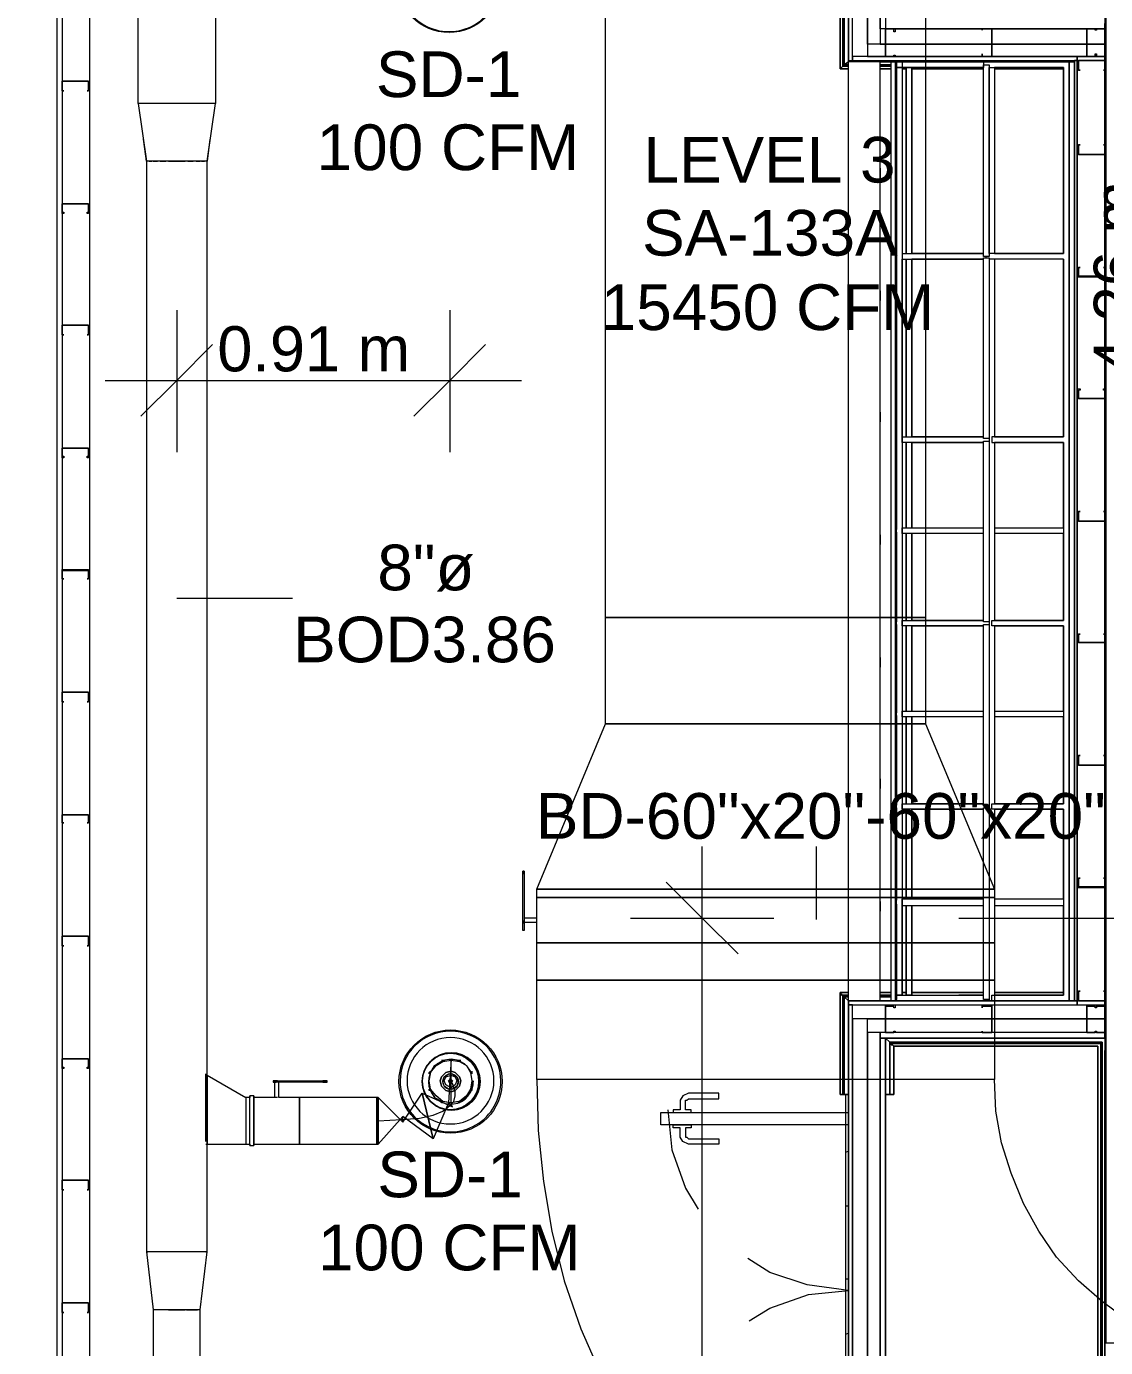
# Model space of a CAD drawing. Header units: metres. Extents: x -2 to 237, y -8 to 52.
# Drawn here: x 54.443 to 58.028, y 26.505 to 30.895 of the extents above; entities that cross this region are included whole.
import ezdxf

# ---------------------------------------------------------------- set-up
doc = ezdxf.new("R2010")
doc.units = ezdxf.units.M
doc.layers.add('HVAC - Ductos', color=5, linetype='Continuous', lineweight=0)
doc.layers.add('PDF_Text', color=7, linetype='Continuous', lineweight=0)
doc.layers.add('PDF_Geometry', color=7, linetype='Continuous', lineweight=0, true_color=0xaaaaaa)
doc.styles.add('PDF Helvetica', font='')
doc.styles.get('PDF Helvetica').set_extended_font_data('Helvetica')

msp = doc.modelspace()

# ---------------------------------------------------------------- linework, layer by layer
at = {"layer": 'HVAC - Ductos', "lineweight": 0}
for points in [[(54.8139, 30.6396), (54.8139, 33.0724), (55.0706, 33.0724), (55.0706, 30.6396)], [(57.4301, 28.9307), (56.3671, 28.9307), (56.3671, 31.3681), (57.4301, 31.3681)], [(56.3671, 28.5779), (56.3671, 28.9307), (57.4301, 28.9307), (57.4301, 28.5779)], [(57.4301, 28.5779), (57.6592, 28.0281), (56.138, 28.0281), (56.3671, 28.5779)], [(56.138, 28.0005), (56.138, 28.0281), (57.6592, 28.0281), (57.6592, 28.0005)], [(57.6592, 27.8494), (57.6592, 27.7257), (56.138, 27.7257), (56.138, 27.8494)], [(56.138, 27.3958), (56.138, 27.7257), (57.6592, 27.7257), (57.6592, 27.3958)], [(55.7807, 27.3913), (55.7853, 27.4187), (55.8036, 27.4416), (55.8265, 27.4553), (55.854, 27.4599), (55.8815, 27.4553), (55.9044, 27.4416), (55.9181, 27.4187), (55.9227, 27.3913), (55.9181, 27.3637), (55.9044, 27.3408), (55.8815, 27.3225), (55.854, 27.3179), (55.8265, 27.3225), (55.8036, 27.3408), (55.7853, 27.3637)], [(55.8861, 27.3913), (55.8815, 27.4049), (55.8677, 27.4187), (55.854, 27.4233), (55.8357, 27.4187), (55.8219, 27.4049), (55.8173, 27.3913), (55.8219, 27.4049), (55.8357, 27.4187), (55.854, 27.4233), (55.8677, 27.4187), (55.8815, 27.4049)], [(55.8265, 27.3913), (55.8311, 27.4049), (55.8448, 27.4141), (55.8586, 27.4141), (55.8723, 27.4049), (55.8769, 27.3913), (55.8723, 27.3729), (55.8586, 27.3637), (55.8448, 27.3637), (55.8311, 27.3729)], [(55.8311, 27.3913), (55.8357, 27.4049), (55.854, 27.4095), (55.8677, 27.4049), (55.8723, 27.3913), (55.8677, 27.3775), (55.854, 27.3683), (55.8357, 27.3775)], [(55.4279, 27.3913), (55.4325, 27.3913), (55.4371, 27.3913), (55.4417, 27.3913), (55.4371, 27.3913), (55.4325, 27.3913)], [(55.4279, 27.3867), (55.4325, 27.3867), (55.4371, 27.3867), (55.4417, 27.3867), (55.4371, 27.3867), (55.4325, 27.3867)], [(55.8173, 27.3913), (55.8219, 27.3729), (55.8357, 27.3591), (55.854, 27.3546), (55.8677, 27.3591), (55.8815, 27.3729), (55.8861, 27.3913), (55.8815, 27.3729), (55.8677, 27.3591), (55.854, 27.3546), (55.8357, 27.3591), (55.8219, 27.3729)], [(55.8586, 27.3913), (55.854, 27.3958), (55.8494, 27.3958), (55.8448, 27.3913), (55.8494, 27.3958), (55.854, 27.3958)], [(55.8448, 27.3913), (55.8494, 27.3867), (55.854, 27.3867), (55.8586, 27.3913), (55.854, 27.3821), (55.8494, 27.3821)], [(55.1988, 27.3408), (55.1988, 27.3362), (55.1988, 27.3317), (55.1988, 27.3179), (55.1988, 27.2996), (55.1988, 27.2813), (55.1988, 27.2584), (55.1988, 27.2354), (55.1988, 27.2171), (55.1988, 27.1988), (55.1988, 27.185), (55.1988, 27.1804), (55.1988, 27.1759), (55.1988, 27.1804), (55.1988, 27.185), (55.1988, 27.1988), (55.1988, 27.2171), (55.1988, 27.2354), (55.1988, 27.2584), (55.1988, 27.2813), (55.1988, 27.2996), (55.1988, 27.3179), (55.1988, 27.3317), (55.1988, 27.3362)], [(55.1988, 27.3362), (55.1988, 27.3317), (55.1988, 27.3225), (55.1988, 27.3133), (55.1988, 27.295), (55.1988, 27.2767), (55.1988, 27.2584), (55.1988, 27.24), (55.1988, 27.2217), (55.1988, 27.2034), (55.1988, 27.1942), (55.1988, 27.185), (55.1988, 27.1804), (55.1988, 27.185), (55.1988, 27.1942), (55.1988, 27.2034), (55.1988, 27.2217), (55.1988, 27.24), (55.1988, 27.2584), (55.1988, 27.2767), (55.1988, 27.295), (55.1988, 27.3133), (55.1988, 27.3225), (55.1988, 27.3317), (55.1988, 27.3362), (55.1988, 27.3317), (55.1988, 27.3225), (55.1988, 27.3133), (55.1988, 27.295), (55.1988, 27.2767), (55.1988, 27.2584), (55.1988, 27.24), (55.1988, 27.2217), (55.1988, 27.2034), (55.1988, 27.1942), (55.1988, 27.185), (55.1988, 27.1804), (55.1988, 27.185), (55.1988, 27.1942), (55.1988, 27.2034), (55.1988, 27.2217), (55.1988, 27.24), (55.1988, 27.2584), (55.1988, 27.2767), (55.1988, 27.295), (55.1988, 27.3133), (55.1988, 27.3225), (55.1988, 27.3317)], [(55.1988, 27.1804), (55.1988, 27.185), (55.1988, 27.1942), (55.1988, 27.2034), (55.1988, 27.2217), (55.1988, 27.24), (55.1988, 27.2584), (55.1988, 27.2767), (55.1988, 27.295), (55.1988, 27.3133), (55.1988, 27.3225), (55.1988, 27.3317), (55.1988, 27.3362), (55.1988, 27.3317), (55.1988, 27.3225), (55.1988, 27.3133), (55.1988, 27.295), (55.1988, 27.2767), (55.1988, 27.2584), (55.1988, 27.24), (55.1988, 27.2217), (55.1988, 27.2034), (55.1988, 27.1942), (55.1988, 27.185)], [(55.6066, 27.3362), (55.6066, 27.3317), (55.6066, 27.3225), (55.6066, 27.3133), (55.6066, 27.295), (55.6066, 27.2767), (55.6066, 27.2584), (55.6066, 27.24), (55.6066, 27.2217), (55.6066, 27.2034), (55.6066, 27.1942), (55.6066, 27.185), (55.6066, 27.1804), (55.6066, 27.185), (55.6066, 27.1942), (55.6066, 27.2034), (55.6066, 27.2217), (55.6066, 27.24), (55.6066, 27.2584), (55.6066, 27.2767), (55.6066, 27.295), (55.6066, 27.3133), (55.6066, 27.3225), (55.6066, 27.3317)], [(55.6112, 27.1804), (55.6112, 27.1896), (55.6112, 27.2034), (55.6112, 27.2309), (55.6112, 27.2584), (55.6112, 27.2858), (55.6112, 27.3133), (55.6112, 27.3271), (55.6112, 27.3362), (55.6112, 27.3271), (55.6112, 27.3133), (55.6112, 27.2858), (55.6112, 27.2584), (55.6112, 27.2309), (55.6112, 27.2034), (55.6112, 27.1896)]]:
    msp.add_lwpolyline(points, close=True, dxfattribs=at)
for points in [[(56.0143, 31.0474, 0.986557), (55.6799, 31.0474, 1.01402)], [(56.0189, 27.3913, 0.986385), (55.6844, 27.3913, 1.013803)], [(55.996, 27.3913, 0.994113), (55.7074, 27.3913, 0.994592)], [(55.9502, 27.3913, 0.970251), (55.7578, 27.3913, 1.010566)]]:
    msp.add_lwpolyline(points, format="xyb", close=True, dxfattribs=at)
for points in [[(55.8494, 30.8733), (55.8494, 30.8733)], [(55.0522, 30.5205), (55.043, 30.4472), (55.0706, 30.6396), (54.8139, 30.6396), (54.8415, 30.4472), (54.8323, 30.5205)], [(54.8461, 30.4472), (54.8415, 30.4472), (54.8415, 26.8231), (54.8461, 26.8231)], [(55.043, 27.3913), (55.043, 30.4472), (55.0385, 30.4472), (55.0247, 30.4472), (55.0018, 30.4472), (54.9744, 30.4472), (54.9423, 30.4472), (54.9102, 30.4472), (54.8827, 30.4472), (54.8597, 30.4472), (54.8461, 30.4472), (54.8415, 30.4472)], [(54.8506, 30.4472), (54.8552, 30.4472), (54.8597, 30.4472)], [(54.8643, 30.4472), (54.8689, 30.4472), (54.8781, 30.4472)], [(54.8873, 30.4472), (54.8919, 30.4472), (54.9056, 30.4472)], [(54.9147, 30.4472), (54.9423, 30.4472), (54.9698, 30.4472)], [(54.9789, 30.4472), (54.9926, 30.4472), (54.9972, 30.4472)], [(55.0064, 30.4472), (55.0155, 30.4472), (55.0201, 30.4472)], [(55.0247, 30.4472), (55.0293, 30.4472), (55.0339, 30.4472)], [(55.043, 30.4472), (55.043, 30.4472)], [(54.9423, 29.9524), (54.9423, 29.7187), (54.9423, 29.4805)], [(55.8494, 29.9524), (55.8494, 29.7187), (55.8494, 29.4805)], [(55.0614, 29.8378), (54.9423, 29.7187), (54.8231, 29.5996)], [(55.9685, 29.8378), (55.8494, 29.7187), (55.7303, 29.5996)], [(54.704, 29.7187), (56.0877, 29.7187)], [(54.9423, 28.9948), (55.3271, 28.9948)], [(56.6878, 22.7592), (56.6878, 28.1701)], [(57.0681, 27.9273), (57.0681, 28.1701)], [(56.5687, 28.051), (56.6878, 27.9319), (56.807, 27.8127)], [(56.4496, 27.9319), (56.6878, 27.9319), (56.9261, 27.9319)], [(57.5401, 27.9319), (58.154, 27.9319), (58.3922, 27.9319)], [(55.8586, 27.3042), (55.854, 27.3133), (55.854, 27.4645), (55.8448, 27.3179), (55.7945, 27.1988), (55.7578, 27.35), (55.8586, 27.3042), (55.8448, 27.3179)], [(55.7853, 27.4187), (55.7991, 27.4416), (55.8219, 27.4553)], [(55.8219, 27.4599), (55.8265, 27.4599), (55.854, 27.4645), (55.8769, 27.4599), (55.8815, 27.4599), (55.8861, 27.4599)], [(55.8815, 27.4553), (55.9044, 27.4416), (55.9181, 27.4187)], [(55.0385, 27.1896), (55.0385, 27.2034), (55.0385, 27.2309), (55.0385, 27.2584), (55.0385, 27.3821), (55.0385, 27.4004), (55.0385, 27.4095), (55.0385, 27.4141), (55.043, 27.3362), (55.043, 27.3637), (55.043, 27.3867), (55.043, 27.4049), (55.043, 27.4095), (55.1713, 27.3362)], [(55.043, 27.4095), (55.043, 27.4049), (55.043, 27.3867), (55.043, 27.3637), (55.043, 27.3362), (55.043, 27.2584), (55.043, 27.2309), (55.043, 27.2034), (55.043, 27.1896), (55.043, 27.1804), (55.1713, 27.1804)], [(55.7807, 27.4141), (55.7807, 27.4187), (55.7853, 27.4233)], [(55.7853, 27.3637), (55.7807, 27.3913), (55.7853, 27.4141)], [(55.1988, 27.1804), (55.35, 27.1804), (55.35, 27.185), (55.35, 27.1942), (55.35, 27.2034), (55.35, 27.2217), (55.35, 27.24), (55.35, 27.2584), (55.35, 27.2767), (55.35, 27.295), (55.35, 27.3133), (55.35, 27.3225), (55.35, 27.3317), (55.35, 27.3362), (55.2813, 27.3362), (55.2813, 27.3867)], [(55.2767, 27.3867), (55.2721, 27.3867), (55.2675, 27.3867), (55.2675, 27.3362), (55.1988, 27.3362)], [(55.263, 27.3913), (55.263, 27.3913)], [(55.263, 27.3913), (55.263, 27.3867)], [(55.2767, 27.3913), (55.2721, 27.3913), (55.2675, 27.3913), (55.263, 27.3913), (55.2675, 27.3913), (55.2721, 27.3913), (55.2767, 27.3913), (55.4279, 27.3913)], [(55.263, 27.3867), (55.263, 27.3867)], [(55.4279, 27.3867), (55.2767, 27.3867), (55.2721, 27.3867), (55.2675, 27.3867), (55.263, 27.3867), (55.2675, 27.3867), (55.2721, 27.3867)], [(55.2675, 27.3867), (55.2675, 27.3867)], [(55.4417, 27.3913), (55.4417, 27.3913)], [(55.4417, 27.3867), (55.4417, 27.3913)], [(55.4417, 27.3867), (55.4417, 27.3867)], [(55.6112, 27.2584), (55.689, 27.2629), (55.7486, 27.2675), (55.7945, 27.2767), (55.8265, 27.2904), (55.8494, 27.3088), (55.8631, 27.3225), (55.8677, 27.3408), (55.8677, 27.3546), (55.8631, 27.3683), (55.8586, 27.3821), (55.854, 27.3867), (55.854, 27.3913)], [(55.8265, 27.3179), (55.8219, 27.3179), (55.8219, 27.3225), (55.7991, 27.3362), (55.7853, 27.3591), (55.7807, 27.3591), (55.7807, 27.3637)], [(55.9181, 27.3591), (55.9044, 27.3362), (55.8815, 27.3225)], [(58.2914, 26.5024), (58.1952, 26.5436), (58.1036, 26.594), (58.0165, 26.6582), (57.9386, 26.7269), (57.8653, 26.8048), (57.8058, 26.8918), (57.7554, 26.9835), (57.7142, 27.0842), (57.6821, 27.185), (57.6637, 27.2904), (57.6592, 27.3958), (56.138, 27.3958), (56.1426, 27.2263), (56.161, 27.0568), (56.1884, 26.8918), (56.2297, 26.7269), (56.2847, 26.5666), (56.3534, 26.4107)], [(55.0385, 27.1804), (55.043, 27.1804), (55.043, 27.1896), (55.043, 27.2034), (55.043, 27.2309), (55.043, 27.2584), (55.043, 27.3362), (55.043, 27.35)], [(55.1851, 27.3133), (55.1851, 27.3225), (55.1851, 27.3317), (55.1851, 27.3362), (55.1713, 27.3362), (55.1713, 27.3317), (55.1713, 27.3225), (55.1713, 27.3133), (55.1713, 27.295), (55.1713, 27.2767), (55.1713, 27.2584), (55.1713, 27.24), (55.1713, 27.2217), (55.1713, 27.2034), (55.1713, 27.1942), (55.1713, 27.185), (55.1713, 27.1804), (55.1851, 27.1804), (55.1851, 27.185), (55.1851, 27.1942)], [(55.1988, 27.3408), (55.1851, 27.3408), (55.1851, 27.3362)], [(55.1851, 27.1804), (55.1851, 27.1759), (55.1851, 27.1804), (55.1851, 27.185), (55.1851, 27.1988), (55.1851, 27.2171), (55.1851, 27.2354), (55.1851, 27.2584), (55.1851, 27.2813), (55.1851, 27.2996), (55.1851, 27.3179), (55.1851, 27.3317), (55.1851, 27.3362), (55.1851, 27.3408)], [(55.1988, 27.3362), (55.1988, 27.3362)], [(55.2675, 27.3362), (55.2675, 27.3362)], [(55.2675, 27.3362), (55.2675, 27.3362)], [(55.2675, 27.3362), (55.2675, 27.3362)], [(55.2767, 27.3362), (55.2721, 27.3362), (55.2675, 27.3362)], [(55.2813, 27.3362), (55.2813, 27.3362)], [(55.2813, 27.3362), (55.2813, 27.3362)], [(55.6936, 27.2538), (55.7578, 27.35), (55.7945, 27.1988), (55.6936, 27.2721), (55.6112, 27.1804), (55.6112, 27.3362), (55.6066, 27.3362), (55.6066, 27.3271), (55.6066, 27.3133), (55.6066, 27.2858), (55.6066, 27.2584), (55.6066, 27.2309), (55.6066, 27.2034), (55.6066, 27.1896), (55.6066, 27.1804), (55.6066, 27.1896), (55.6066, 27.2034), (55.6066, 27.2309), (55.6066, 27.2584), (55.6066, 27.2858), (55.6066, 27.3133), (55.6066, 27.3271), (55.6066, 27.3362), (55.35, 27.3362), (55.35, 27.3317), (55.35, 27.3225), (55.35, 27.3133), (55.35, 27.295), (55.35, 27.2767), (55.35, 27.2584), (55.35, 27.24), (55.35, 27.2217), (55.35, 27.2034), (55.35, 27.1942), (55.35, 27.185), (55.35, 27.1804), (55.6066, 27.1804), (55.6112, 27.1804), (55.6112, 27.3362), (55.6936, 27.2538), (55.6936, 27.2721)], [(55.8494, 27.3179), (55.8265, 27.3225)], [(55.8769, 27.3225), (55.854, 27.3179)], [(55.8861, 27.3225), (55.8815, 27.3179), (55.8769, 27.3179)], [(55.1713, 27.2904), (55.1713, 27.2858)], [(55.1851, 27.2171), (55.1851, 27.2217), (55.1851, 27.24), (55.1851, 27.2584), (55.1851, 27.2767), (55.1851, 27.295), (55.1851, 27.2996)], [(55.1713, 27.2309), (55.1713, 27.2263)], [(55.0385, 26.8231), (55.043, 26.8231), (55.043, 27.2034)], [(55.1851, 27.1988), (55.1851, 27.2034)], [(55.1988, 27.1804), (55.1988, 27.1804)], [(55.854, 27.2171), (55.854, 27.2171)], [(55.1851, 27.1759), (55.1988, 27.1759)], [(55.0201, 26.6306), (55.043, 26.8231), (55.0385, 26.8231), (55.0201, 26.8231), (54.9926, 26.8231), (54.9606, 26.8231), (54.9239, 26.8231), (54.8919, 26.8231), (54.8643, 26.8231), (54.8461, 26.8231), (54.8415, 26.8231), (54.8643, 26.6306)], [(54.8597, 26.8231), (54.8552, 26.8231), (54.8506, 26.8231)], [(54.9239, 26.8231), (54.9147, 26.8231), (54.8919, 26.8231), (54.8689, 26.8231)], [(55.0155, 26.8231), (54.9926, 26.8231), (54.9698, 26.8231), (54.9423, 26.8231), (54.9331, 26.8231)], [(55.0339, 26.8231), (55.0293, 26.8231), (55.0247, 26.8231)], [(54.9102, 26.6306), (54.9056, 26.6306), (54.8873, 26.6306), (54.8781, 26.6306), (54.8735, 26.6306), (54.8689, 26.6306), (54.8643, 26.6306), (54.8643, 24.3674)], [(55.0201, 24.3674), (55.0201, 26.6306), (55.0155, 26.6306), (55.011, 26.6306), (54.9972, 26.6306), (54.9698, 26.6306), (54.9423, 26.6306), (54.9147, 26.6306), (54.8873, 26.6306), (54.8735, 26.6306), (54.8689, 26.6306)], [(54.9147, 26.6306), (54.9239, 26.6306), (54.9423, 26.6306), (54.9606, 26.6306), (54.9698, 26.6306)], [(54.9744, 26.6306), (54.9789, 26.6306), (54.9972, 26.6306), (55.0064, 26.6306), (55.011, 26.6306)]]:
    msp.add_lwpolyline(points, dxfattribs=at)
msp.add_lwpolyline([(55.9227, 27.4233), (55.9227, 27.4187), (55.9227, 27.4141, 12.730371), (55.9273, 27.3913), (55.9227, 27.3637), (55.9227, 27.3591)], format="xyb", dxfattribs=at)
for centre, radius in [((55.8468, 31.0471), 0.1721), ((55.852, 27.3886), 0.1715), ((55.8541, 27.3889), 0.0963), ((55.8514, 27.3889), 0.0937), ((55.852, 27.3889), 0.0937), ((55.8523, 27.3885), 0.0259)]:
    msp.add_circle(centre, radius, dxfattribs=at)
at = {"layer": 'PDF_Geometry', "lineweight": 0}
for points in [[(54.5436, 22.6859), (54.6536, 22.6859), (54.6536, 32.7197), (54.562, 32.7197), (54.5436, 32.7197), (53.0684, 32.7197), (53.0684, 32.628), (53.0684, 32.6097), (53.0684, 32.5089), (53.0684, 32.3348), (53.0684, 31.9316)], [(60.1332, 32.738), (58.0257, 32.738), (58.0257, 32.518), (58.0257, 26.5207), (58.2456, 26.5207), (58.2456, 29.4209), (60.1332, 29.4209)], [(53.0684, 22.7729), (53.0684, 22.608), (53.0867, 22.608), (53.0867, 32.6097), (54.5436, 32.6097), (54.5436, 22.718)], [(57.1598, 31.0703), (57.1598, 30.7679), (57.1735, 30.7679), (57.1598, 30.7679), (57.1735, 30.7771), (57.1735, 32.6006), (57.1735, 30.7816), (57.1872, 30.7816), (57.1872, 32.6006)], [(57.1735, 32.6006), (57.1735, 30.7816), (57.1735, 32.6006)], [(54.562, 31.0886), (54.562, 30.7129)], [(57.1735, 25.8381), (57.1735, 27.5333), (57.1735, 27.657), (57.1598, 27.6707), (57.1735, 27.657), (57.1735, 27.6432), (57.9341, 27.6432), (57.9341, 27.657), (57.1735, 27.657), (57.1735, 30.7771), (57.1598, 30.7679), (57.1735, 30.7771), (57.1598, 30.7679), (57.1598, 31.0703)], [(57.1735, 31.0703), (57.1735, 30.7771), (57.1735, 31.0703)], [(58.0257, 30.9054), (58.0257, 30.887), (57.2789, 30.887), (57.2789, 30.8366), (57.2972, 30.8366), (57.65, 30.8366), (57.9661, 30.8366), (58.0257, 30.8366), (57.9661, 30.8366), (57.65, 30.8366), (57.2972, 30.8366), (57.2376, 30.8366), (57.2376, 30.7954), (58.0257, 30.7954)], [(57.2972, 30.9054), (57.2972, 30.887), (58.0257, 30.887), (58.0257, 30.9054)], [(57.2972, 30.887), (57.2972, 30.887)], [(57.2972, 30.887), (57.2972, 30.887)], [(57.2972, 30.887), (57.2972, 30.887)], [(57.2972, 30.887), (57.2972, 30.887)], [(57.6179, 30.8824), (57.6179, 30.8824)], [(57.6179, 30.8824), (57.6179, 30.8824)], [(57.65, 30.887), (57.65, 30.887)], [(57.65, 30.887), (57.65, 30.887)], [(57.65, 30.887), (57.65, 30.887)], [(57.65, 30.887), (57.65, 30.887)], [(57.9661, 30.887), (57.9661, 30.887)], [(57.9661, 30.887), (57.9661, 30.887)], [(57.9661, 30.887), (57.9982, 30.887)], [(57.9661, 30.887), (57.9661, 30.887)], [(57.9661, 30.8), (57.9661, 30.887)], [(57.9661, 30.887), (57.9661, 30.8)], [(57.9661, 30.887), (57.9661, 30.887)], [(57.9937, 30.887), (57.9661, 30.887)], [(57.9937, 30.8824), (57.9937, 30.887)], [(57.9982, 30.8824), (57.9937, 30.8824)], [(57.9982, 30.8824), (57.9982, 30.887)], [(57.9982, 30.887), (57.9982, 30.8824)], [(58.0257, 30.887), (57.9982, 30.887)], [(57.9982, 30.887), (58.0257, 30.887)], [(57.9982, 30.887), (57.9982, 30.8824)], [(57.9982, 30.8824), (57.9982, 30.8824)], [(57.9982, 30.8824), (57.9982, 30.8824)], [(58.0257, 30.887), (58.0257, 30.887)], [(58.0257, 30.887), (58.0257, 30.887)], [(58.0257, 30.887), (58.0257, 30.887)], [(58.0257, 30.8), (58.0257, 30.887)], [(58.0257, 30.887), (58.0257, 30.8)], [(58.0257, 30.887), (58.0257, 30.887)], [(57.1735, 30.7816), (57.1735, 30.7816)], [(57.6179, 30.8046), (57.6179, 30.8046)], [(57.6179, 30.8046), (57.6179, 30.8046)], [(57.9341, 30.7954), (57.9341, 30.7954)], [(57.9341, 27.6432), (57.9341, 30.7954), (57.9341, 27.6432)], [(57.9661, 30.7954), (57.9661, 30.8)], [(57.9661, 30.8), (57.9661, 30.7954)], [(57.9982, 30.7954), (57.9661, 30.7954)], [(57.9661, 30.7954), (57.9937, 30.7954)], [(57.9937, 30.8046), (57.9982, 30.8046)], [(57.9937, 30.7954), (57.9937, 30.8046)], [(57.9982, 30.8046), (57.9982, 30.8046)], [(57.9982, 30.8046), (57.9982, 30.7954)], [(57.9982, 30.8046), (57.9982, 30.8046)], [(57.9982, 30.7954), (57.9982, 30.8046)], [(57.9982, 30.8046), (57.9982, 30.7954)], [(57.9982, 30.7954), (58.0257, 30.7954)], [(58.0257, 30.7954), (57.9982, 30.7954)], [(58.0257, 30.7954), (58.0257, 30.8)], [(58.0257, 30.8), (58.0257, 30.7954)], [(58.0257, 27.6386), (58.0257, 27.657), (58.0257, 30.7771), (58.0257, 30.8)], [(57.3155, 30.7633), (57.2789, 30.7633)], [(57.3155, 30.7633), (57.2789, 30.7633)], [(57.3155, 27.657), (57.3155, 30.7771)], [(57.3293, 30.7771), (57.3338, 30.7771), (57.3293, 30.7771), (57.3338, 30.7771), (57.3338, 30.1356), (57.3338, 30.1265), (57.3293, 30.1265), (57.3338, 30.1265), (57.3338, 29.5263), (57.3293, 29.5263), (57.3338, 29.5263), (57.3338, 29.5171)], [(57.3338, 30.7771), (57.3293, 30.7771), (57.3293, 27.657), (57.3338, 27.657), (57.3293, 27.657)], [(57.6225, 30.7771), (57.6225, 30.7587), (57.3522, 30.7587), (57.3338, 30.7587)], [(57.3338, 30.7771), (57.3338, 30.7771)], [(57.3522, 30.7771), (57.3522, 30.7587), (57.3522, 30.1402), (57.6225, 30.1402), (57.3843, 30.1402), (57.3843, 30.7587), (57.3843, 30.1402)], [(57.6225, 30.7587), (57.5401, 30.7587)], [(57.8882, 30.1402), (57.6408, 30.1402), (57.6408, 30.7587), (57.8882, 30.7587), (57.6592, 30.7587), (57.6592, 30.1402), (57.8882, 30.1402), (57.6592, 30.1402)], [(57.8882, 30.7587), (57.6592, 30.7587)], [(57.9066, 30.7771), (57.9066, 27.657), (57.9066, 30.7771)], [(57.9249, 30.7771), (57.9249, 30.7771)], [(57.9249, 27.657), (57.9249, 30.7771), (57.9249, 27.657)], [(57.9432, 30.7495), (57.9432, 30.7495)], [(58.0211, 30.7495), (58.0211, 30.7495)], [(54.562, 30.7129), (54.562, 30.7129)], [(54.562, 30.7129), (54.562, 30.7129)], [(54.649, 30.7129), (54.649, 30.7129)], [(54.649, 30.7129), (54.649, 30.7129)], [(54.562, 30.6809), (54.562, 30.3052)], [(54.5666, 30.6809), (54.5666, 30.6809)], [(54.6444, 30.6809), (54.6444, 30.6809)], [(57.9432, 30.5022), (57.9432, 30.5022)], [(58.0211, 30.5022), (58.0211, 30.5022)], [(57.9386, 30.47), (57.9386, 30.47)], [(58.0257, 30.47), (58.0257, 30.47)], [(58.0257, 30.47), (58.0257, 30.47)], [(57.2789, 30.4243), (57.2789, 30.3922)], [(57.2789, 30.3922), (57.2789, 30.3922)], [(54.562, 30.3052), (54.562, 30.3052)], [(54.562, 30.3052), (54.562, 30.3052)], [(54.649, 30.3052), (54.649, 30.3052)], [(54.649, 30.3052), (54.649, 30.3052)], [(54.562, 30.2776), (54.562, 29.8974)], [(57.3522, 30.1402), (57.3522, 30.1219)], [(57.3843, 29.5125), (57.3843, 29.2284), (57.3843, 29.5125), (57.6225, 29.5125), (57.3522, 29.5125), (57.3522, 29.5309), (57.6225, 29.5309), (57.3843, 29.5309), (57.3843, 30.1219), (57.3843, 29.5309)], [(57.3522, 29.5309), (57.3522, 30.1219), (57.6225, 30.1219), (57.3843, 30.1219)], [(57.6317, 30.1265), (57.6317, 30.1311)], [(57.8882, 30.1219), (57.6408, 30.1219), (57.6408, 27.657)], [(57.6592, 30.1219), (57.6592, 29.5309), (57.8882, 29.5309), (57.65, 29.5309), (57.65, 29.5125), (57.8882, 29.5125), (57.6592, 29.5125), (57.6592, 28.9215), (57.8882, 28.9215)], [(57.9432, 30.0944), (57.9432, 30.0944)], [(58.0211, 30.0944), (58.0211, 30.0944)], [(57.9386, 30.0669), (57.9386, 30.0669)], [(58.0257, 30.0669), (58.0257, 30.0669)], [(57.2789, 30.0165), (57.2789, 29.989), (57.2789, 29.9844)], [(54.562, 29.8699), (54.562, 29.4942)], [(54.5666, 29.8699), (54.5666, 29.8699)], [(54.6444, 29.8699), (54.6444, 29.8699)], [(57.9386, 29.6591), (57.9386, 29.6591)], [(58.0257, 29.6591), (58.0257, 29.6591)], [(58.0257, 29.6591), (58.0257, 29.6591)], [(57.2789, 29.6133), (57.2789, 29.5813)], [(57.2789, 29.5813), (57.2789, 29.5813)], [(57.3293, 29.5171), (57.3338, 29.5171), (57.3338, 29.2239), (57.3293, 29.2239)], [(57.6592, 29.5309), (57.8882, 29.5309)], [(57.6592, 29.2284), (57.8882, 29.2284), (57.8882, 29.5125), (57.8882, 28.9215), (57.8882, 29.2101), (57.6592, 29.2101)], [(57.8882, 29.5125), (57.6592, 29.5125)], [(54.562, 29.4942), (54.562, 29.4942)], [(54.562, 29.4942), (54.562, 29.4942)], [(54.562, 29.4621), (54.562, 29.0864)], [(54.649, 29.4942), (54.649, 29.4942)], [(54.649, 29.4942), (54.649, 29.4942)], [(58.0257, 24.2024), (58.0257, 26.4886), (58.0257, 26.5207), (58.2456, 26.5207), (58.2456, 29.4209), (58.2456, 22.7638), (58.2456, 29.4209), (58.2456, 22.7638), (58.2456, 29.2651), (58.2456, 22.7638), (58.2456, 29.4209), (58.2456, 22.7638)], [(57.9432, 29.2834), (57.9432, 29.2834)], [(58.0211, 29.2834), (58.0211, 29.2834)], [(57.2789, 29.2056), (57.2789, 29.1735)], [(57.3293, 29.2147), (57.3338, 29.2147), (57.3338, 28.9169), (57.3293, 28.9169)], [(57.6225, 29.2101), (57.3522, 29.2101), (57.3522, 29.2284), (57.6225, 29.2284)], [(57.3843, 28.9032), (57.3843, 28.6191), (57.3843, 28.9032), (57.6225, 28.9032), (57.3522, 28.9032), (57.3522, 28.9215), (57.6225, 28.9215), (57.3843, 28.9215), (57.3843, 29.2101), (57.3843, 28.9215)], [(57.2789, 29.1735), (57.2789, 29.1735)], [(54.562, 29.0864), (54.562, 29.0864)], [(54.649, 29.0864), (54.649, 29.0864)], [(54.562, 29.0589), (54.562, 28.6832)], [(54.5666, 29.0589), (54.5666, 29.0589)], [(54.6444, 29.0589), (54.6444, 29.0589)], [(57.3293, 28.9077), (57.3338, 28.9077), (57.3338, 28.6145), (57.3293, 28.6145)], [(57.8882, 28.9032), (57.6592, 28.9032), (57.8882, 28.9032), (57.65, 28.9032), (57.65, 28.9215), (57.8882, 28.9215), (57.6592, 28.9215)], [(57.6592, 28.6191), (57.8882, 28.6191), (57.8882, 28.9032), (57.8882, 28.3121), (57.8882, 28.6008), (57.6592, 28.6008)], [(57.6592, 28.9032), (57.6592, 28.3121), (57.8882, 28.3121), (57.6592, 28.3121)], [(57.9386, 28.8482), (57.9386, 28.8482)], [(57.9432, 28.8757), (57.9432, 28.8757)], [(58.0211, 28.8757), (58.0211, 28.8757)], [(58.0257, 28.8482), (58.0257, 28.8482)], [(58.0257, 28.8482), (58.0257, 28.8482)], [(57.2789, 28.7978), (57.2789, 28.7703), (57.2789, 28.7657)], [(54.562, 28.6832), (54.562, 28.6832)], [(54.562, 28.6832), (54.562, 28.6832)], [(54.649, 28.6832), (54.649, 28.6832)], [(54.649, 28.6832), (54.649, 28.6832)], [(54.562, 28.6512), (54.562, 28.2754)], [(54.5666, 28.6512), (54.5666, 28.6512)], [(54.6444, 28.6512), (54.6444, 28.6512)], [(57.3293, 28.6054), (57.3338, 28.6054), (57.3338, 28.3076), (57.3293, 28.3076)], [(57.6225, 28.6008), (57.3522, 28.6008), (57.3522, 28.6191), (57.6225, 28.6191)], [(57.3843, 28.2938), (57.3843, 27.996), (57.3843, 28.2938), (57.6225, 28.2938), (57.3522, 28.2938), (57.3522, 28.3121), (57.6225, 28.3121), (57.3843, 28.3121), (57.3843, 28.6008), (57.3843, 28.3121)], [(57.9432, 28.4725), (57.9432, 28.4725)], [(58.0211, 28.4725), (58.0211, 28.4725)], [(57.9386, 28.4404), (57.9386, 28.4404)], [(58.0257, 28.4404), (58.0257, 28.4404)], [(58.0257, 28.4404), (58.0257, 28.4404)], [(57.2789, 28.3946), (57.2789, 28.3625)], [(57.2789, 28.3625), (57.2789, 28.3625)], [(54.562, 28.2754), (54.562, 28.2754)], [(54.562, 28.2754), (54.562, 28.2754)], [(54.649, 28.2754), (54.649, 28.2754)], [(54.649, 28.2754), (54.649, 28.2754)], [(57.3293, 28.2984), (57.3338, 28.2984), (57.3338, 27.9914), (57.3293, 27.9914)], [(57.8882, 28.2938), (57.65, 28.2938), (57.65, 28.3121), (57.8882, 28.3121)], [(57.6592, 27.996), (57.8882, 27.996), (57.8882, 28.2938), (57.8882, 27.6753), (57.8882, 27.9731), (57.6592, 27.9731)], [(57.6592, 28.2938), (57.8882, 28.2938), (57.6592, 28.2938), (57.6592, 27.6753), (57.8882, 27.6753), (57.6592, 27.6753)], [(54.562, 28.248), (54.562, 27.8677)], [(54.5666, 28.248), (54.5666, 28.248)], [(54.6444, 28.248), (54.6444, 28.248)], [(57.9432, 28.0647), (57.9432, 28.0647)], [(58.0211, 28.0647), (58.0211, 28.0647)], [(57.9386, 28.0372), (57.9386, 28.0372)], [(58.0257, 28.0372), (58.0257, 28.0372)], [(57.2789, 27.9869), (57.2789, 27.9593), (57.2789, 27.9547)], [(57.3293, 27.9777), (57.3338, 27.9777), (57.3338, 27.6616), (57.3293, 27.6616)], [(57.3338, 27.9777), (57.3338, 27.9914)], [(57.6225, 27.9731), (57.3522, 27.9731), (57.3522, 27.996), (57.6225, 27.996)], [(57.3522, 27.6753), (57.3522, 27.9731)], [(54.562, 27.8402), (54.562, 27.4645)], [(54.5666, 27.8402), (54.5666, 27.8402)], [(54.6444, 27.8402), (54.6444, 27.8402)], [(57.2789, 27.6753), (57.3155, 27.6753)], [(57.2789, 27.6753), (57.3155, 27.6753)], [(57.3338, 27.657), (57.3338, 27.6753), (57.6225, 27.6753), (57.5401, 27.6753)], [(57.65, 27.657), (57.65, 27.6753), (57.8882, 27.6753)], [(57.9432, 27.689), (57.9432, 27.689)], [(58.0211, 27.689), (58.0211, 27.689)], [(57.1735, 25.8381), (57.1735, 27.657), (57.1735, 25.7052)], [(57.1735, 27.657), (57.1735, 27.657)], [(57.1735, 27.657), (57.1735, 27.657)], [(57.2376, 25.7601), (57.2376, 27.5974), (57.2972, 27.5974), (57.65, 27.5974), (57.9661, 27.5974), (58.0257, 27.5974), (57.9661, 27.5974), (57.65, 27.5974), (57.2972, 27.5974), (57.1872, 27.5974), (57.1872, 27.6432), (58.0257, 27.6432)], [(57.2972, 27.6386), (57.2972, 27.6386)], [(57.2972, 27.6386), (57.2972, 27.6386)], [(57.6179, 27.634), (57.6179, 27.634)], [(57.6179, 27.634), (57.6179, 27.634)], [(57.65, 27.6386), (57.65, 27.6386)], [(57.65, 27.6386), (57.65, 27.6386)], [(57.9249, 27.657), (57.9249, 27.657)], [(57.9249, 27.657), (57.9249, 27.657)], [(57.9341, 27.6432), (57.9341, 27.6432)], [(57.9386, 27.657), (57.9386, 27.657)], [(57.9661, 27.6432), (57.9982, 27.6432)], [(57.9661, 27.6386), (57.9661, 27.6432)], [(57.9661, 27.6432), (57.9982, 27.6432)], [(57.9661, 27.6386), (57.9661, 27.6432)], [(57.9661, 27.6386), (57.9661, 27.5516)], [(57.9661, 27.6386), (57.9661, 27.6386)], [(57.9937, 27.6386), (57.9661, 27.6386)], [(57.9661, 27.5516), (57.9661, 27.6386)], [(57.9661, 27.6386), (57.9661, 27.5516)], [(57.9661, 27.6386), (57.9661, 27.6386)], [(57.9937, 27.6386), (57.9661, 27.6386)], [(57.9661, 27.5516), (57.9661, 27.6386)], [(57.9937, 27.634), (57.9937, 27.6386)], [(57.9937, 27.634), (57.9937, 27.6386)], [(57.9982, 27.634), (57.9937, 27.634)], [(57.9982, 27.634), (57.9937, 27.634)], [(57.9982, 27.6432), (57.9982, 27.634)], [(57.9982, 27.6432), (58.0257, 27.6432)], [(57.9982, 27.634), (57.9982, 27.6432)], [(57.9982, 27.6432), (57.9982, 27.634)], [(57.9982, 27.6386), (57.9982, 27.634)], [(58.0257, 27.6386), (57.9982, 27.6386)], [(57.9982, 27.634), (57.9982, 27.634)], [(57.9982, 27.634), (57.9982, 27.634)], [(58.0257, 27.657), (58.0257, 27.657)], [(58.0257, 27.657), (58.0257, 27.657)], [(58.0257, 27.6432), (58.0257, 27.6386)], [(58.0257, 27.6386), (58.0257, 27.6386)], [(58.0257, 27.6386), (58.0257, 27.5516)], [(58.0257, 27.6386), (58.0257, 27.6386)], [(58.0257, 27.5516), (58.0257, 27.6386)], [(57.2972, 26.0488), (57.2972, 27.3454), (57.2972, 27.5333), (58.0257, 27.5333), (57.3247, 27.5333), (58.0257, 27.5333), (57.2972, 27.5333), (58.0257, 27.5333), (58.0257, 27.5516), (57.2789, 27.5516), (57.2789, 27.5333), (58.0257, 27.5333), (58.0257, 27.5516), (57.2376, 27.5516), (57.2376, 27.5974), (57.1872, 27.5974), (57.1872, 25.7601)], [(57.2972, 27.3454), (57.2972, 27.5333), (57.2789, 27.5333), (57.2789, 25.8289), (57.2972, 25.8289), (57.2972, 26.0488)], [(57.2972, 27.5516), (57.2972, 27.5516)], [(57.2972, 27.5516), (57.2972, 27.5516)], [(57.2972, 27.5516), (57.2972, 27.5516)], [(57.2972, 27.5516), (57.2972, 27.5516)], [(58.0165, 25.8427), (58.0165, 27.5195), (57.311, 27.5195), (57.311, 27.3454), (57.311, 27.5195), (57.311, 27.3454), (57.2972, 27.3454), (57.311, 27.3454), (57.3155, 27.3454), (57.3201, 27.3454), (57.3247, 27.3454), (57.3201, 27.3454), (57.3155, 27.3454), (57.311, 27.3454), (57.311, 27.5149), (58.0119, 27.5149), (57.311, 27.5149), (57.3155, 27.5149), (57.3155, 27.5103), (57.3201, 27.5103), (57.3247, 27.5058), (58.0028, 27.5058), (57.3247, 27.5058), (57.3201, 27.5103), (57.3155, 27.5103), (57.3155, 27.5149), (57.311, 27.5149), (57.311, 27.5195), (58.0119, 27.5195), (58.0119, 25.8427), (58.0119, 27.5195), (58.0119, 25.8427), (58.0119, 27.5195), (58.0119, 25.8427), (58.0119, 27.5195), (57.311, 27.5195), (57.2972, 27.5333), (57.311, 27.5195), (57.311, 27.3454), (57.3155, 27.3454), (57.311, 27.3454), (57.311, 27.5149), (57.3155, 27.5149), (57.3155, 27.5103), (57.3201, 27.5103), (57.3247, 27.5058), (57.3201, 27.5103), (57.3155, 27.5103), (57.3155, 27.5149), (57.311, 27.5149), (57.311, 27.5195), (57.311, 27.3454), (57.311, 27.5195), (58.0165, 27.5195), (57.311, 27.5195), (58.0165, 27.5195), (58.0165, 25.8427)], [(57.2972, 25.8289), (57.2972, 27.5333), (57.2972, 25.8289), (57.2972, 27.5333), (57.2972, 25.8289)], [(57.2972, 27.5333), (57.2972, 27.5333)], [(57.6179, 27.5562), (57.6179, 27.5562)], [(57.6179, 27.5562), (57.6179, 27.5516)], [(57.6179, 27.5562), (57.6179, 27.5562)], [(57.6179, 27.5516), (57.6179, 27.5562)], [(57.65, 27.5516), (57.65, 27.5516)], [(57.65, 27.5516), (57.65, 27.5516)], [(57.65, 27.5516), (57.65, 27.5516)], [(57.65, 27.5516), (57.65, 27.5516)], [(57.9661, 27.5516), (57.9937, 27.5516)], [(57.9661, 27.5516), (57.9661, 27.5516)], [(57.9661, 27.5516), (57.9661, 27.5516)], [(57.9982, 27.5516), (57.9661, 27.5516)], [(57.9661, 27.5516), (57.9937, 27.5516)], [(57.9661, 27.5516), (57.9661, 27.5516)], [(57.9661, 27.5516), (57.9661, 27.5516)], [(57.9982, 27.5516), (57.9661, 27.5516)], [(57.9937, 27.5562), (57.9982, 27.5562)], [(57.9937, 27.5516), (57.9937, 27.5562)], [(57.9937, 27.5562), (57.9982, 27.5562)], [(57.9937, 27.5516), (57.9937, 27.5562)], [(57.9982, 27.5562), (57.9982, 27.5562)], [(57.9982, 27.5562), (57.9982, 27.5516)], [(57.9982, 27.5562), (57.9982, 27.5516)], [(57.9982, 27.5562), (57.9982, 27.5562)], [(57.9982, 27.5516), (57.9982, 27.5562)], [(57.9982, 27.5562), (57.9982, 27.5516)], [(58.0257, 27.5516), (57.9982, 27.5516)], [(57.9982, 27.5516), (58.0257, 27.5516)], [(58.0257, 27.5516), (58.0257, 27.5516)], [(58.0257, 27.5516), (58.0257, 27.5516)], [(58.0257, 27.5516), (58.0257, 27.5516)], [(58.0257, 27.5516), (58.0257, 27.5516)], [(57.311, 27.5195), (57.311, 27.5195)], [(57.311, 27.5195), (57.311, 27.5195)], [(58.0257, 25.8289), (58.0257, 27.492), (58.0257, 25.8289)], [(54.562, 27.4645), (54.562, 27.4645)], [(54.562, 27.4645), (54.562, 27.4645)], [(54.649, 27.4645), (54.649, 27.4645)], [(54.649, 27.4645), (54.649, 27.4645)], [(54.562, 27.4325), (54.562, 27.0568)], [(57.311, 27.3454), (57.311, 27.3454)], [(57.311, 27.3454), (57.311, 27.3454)], [(56.5733, 27.295), (56.5871, 27.1622), (56.6329, 27.0339), (56.6741, 26.9651)], [(57.2972, 27.2217), (57.2972, 27.2171)], [(57.1735, 27.1576), (57.1644, 27.153)], [(54.562, 27.0293), (54.562, 26.6536)], [(54.5666, 27.0293), (54.5666, 27.0293)], [(54.6444, 27.0293), (54.6444, 27.0293)], [(57.2972, 27.0155), (57.2972, 27.0155)], [(57.1735, 26.9743), (57.1644, 26.9743)], [(56.8436, 26.594), (56.9123, 26.6352), (57.0407, 26.6811), (57.1735, 26.6948), (57.0361, 26.7132), (56.9123, 26.7544), (56.839, 26.8002)], [(57.2972, 26.7956), (57.2972, 26.7956)], [(57.1735, 26.7315), (57.1644, 26.7315)], [(54.562, 26.6536), (54.562, 26.6536)], [(54.562, 26.6536), (54.562, 26.6536)], [(54.649, 26.6536), (54.649, 26.6536)], [(54.649, 26.6536), (54.649, 26.6536)], [(54.562, 26.6215), (54.562, 26.2458)], [(54.5666, 26.6215), (54.5666, 26.6215)], [(54.6444, 26.6215), (54.6444, 26.6215)], [(57.2972, 26.594), (57.2972, 26.594)], [(57.1735, 26.5528), (57.1644, 26.5482)], [(58.0257, 26.5207), (58.0257, 26.4886), (58.0257, 24.2024), (58.2456, 24.2024), (58.2456, 26.4886), (58.2456, 24.2024), (58.2456, 26.4886), (58.2456, 26.5207)]]:
    msp.add_lwpolyline(points, dxfattribs=at)
for points in [[(57.1872, 30.7954), (57.1872, 32.6006), (57.2376, 32.6006), (57.2376, 30.7954)], [(57.2376, 30.8366), (57.2376, 32.6006), (57.2789, 32.6006), (57.2789, 30.8366)], [(57.2972, 32.6006), (57.2972, 30.887), (57.2789, 30.887), (57.2789, 32.6006)], [(58.0303, 32.518), (58.0257, 32.518), (58.0257, 26.5207), (58.0303, 26.5207)], [(57.146, 31.0703), (57.146, 30.7541), (57.1506, 30.7587), (57.1552, 30.7633), (57.1735, 30.7633), (57.1552, 30.7633), (57.1735, 30.7633), (57.1552, 30.7633), (57.1735, 30.7633), (57.1552, 30.7633), (57.1506, 30.7587), (57.146, 30.7541), (57.146, 31.0703), (57.1506, 31.0703), (57.1552, 31.0703), (57.1506, 31.0703)], [(57.1552, 30.7633), (57.1598, 30.7679), (57.1552, 30.7633), (57.1552, 31.0703), (57.1598, 31.0703), (57.1552, 31.0703), (57.1552, 30.7633), (57.1552, 31.0703), (57.1552, 30.7633), (57.1506, 30.7587), (57.146, 30.7541), (57.1735, 30.7541), (57.146, 30.7541), (57.1506, 30.7587), (57.1552, 30.7633), (57.1552, 31.0703)], [(57.2972, 30.7954), (57.2972, 30.8), (57.2972, 30.887), (57.3293, 30.887), (57.3293, 30.8778), (57.3247, 30.8778), (57.3247, 30.887), (57.2972, 30.887), (57.2972, 30.8), (57.2972, 30.7954), (57.3247, 30.7954), (57.3247, 30.8), (57.3293, 30.8), (57.3293, 30.7954)], [(57.2972, 30.7954), (57.2972, 30.8), (57.2972, 30.887), (57.3293, 30.887), (57.3293, 30.8778), (57.3247, 30.8778), (57.3247, 30.887), (57.2972, 30.887), (57.2972, 30.8), (57.2972, 30.7954), (57.3247, 30.7954), (57.3247, 30.8), (57.3293, 30.8), (57.3293, 30.7954)], [(57.6179, 30.8824), (57.6179, 30.887)], [(57.65, 30.887), (57.65, 30.8), (57.65, 30.7954), (57.6179, 30.7954), (57.6179, 30.8046), (57.6179, 30.7954), (57.65, 30.7954), (57.65, 30.8), (57.65, 30.887), (57.6179, 30.887)], [(57.6179, 30.8824), (57.6179, 30.887)], [(57.65, 30.887), (57.65, 30.8), (57.65, 30.7954), (57.6179, 30.7954), (57.6179, 30.8046), (57.6179, 30.7954), (57.65, 30.7954), (57.65, 30.8), (57.65, 30.887), (57.6179, 30.887)], [(57.9982, 30.8824), (57.9937, 30.8824), (57.9937, 30.887), (57.9661, 30.887), (57.9661, 30.8), (57.9661, 30.7954), (57.9937, 30.7954), (57.9937, 30.8046), (57.9982, 30.8046), (57.9982, 30.7954), (57.9661, 30.7954), (57.9661, 30.8), (57.9661, 30.887), (57.9982, 30.887)], [(57.9982, 30.8824), (57.9982, 30.887)], [(58.0257, 30.887), (58.0257, 30.8), (58.0257, 30.7954), (57.9982, 30.7954), (57.9982, 30.8046), (57.9982, 30.7954), (58.0257, 30.7954), (58.0257, 30.8), (58.0257, 30.887), (57.9982, 30.887)], [(57.9249, 30.7771), (57.9249, 27.657), (57.2789, 27.657), (57.2789, 30.7771), (57.2972, 30.7771), (57.9249, 30.7771), (57.1735, 30.7771), (57.1735, 30.7816), (57.9249, 30.7816)], [(57.9341, 30.7816), (57.9341, 30.7954), (57.9341, 27.6432), (58.0257, 27.6432), (58.0257, 30.7954), (57.9341, 30.7954), (57.1872, 30.7954), (57.1872, 30.7816)], [(57.9341, 30.7816), (57.9249, 30.7816), (57.9249, 27.657), (57.9341, 27.657)], [(58.0257, 30.7771), (58.0257, 30.7816), (57.9386, 30.7816), (57.9386, 30.7771), (57.9386, 30.7495), (57.9432, 30.7495), (57.9341, 30.7495), (57.9341, 30.7771), (57.9341, 30.7816), (57.9386, 30.7816), (58.0257, 30.7816), (58.0257, 30.7771), (58.0257, 30.7495)], [(57.3155, 30.7679), (57.2789, 30.7679)], [(57.2789, 30.7633), (57.3155, 30.7633)], [(57.3155, 30.7633), (57.2789, 30.7633)], [(57.2789, 30.7541), (57.3155, 30.7541)], [(57.3338, 30.7587), (57.3522, 30.7587), (57.3522, 27.6753), (57.3338, 27.6753)], [(57.3522, 30.7541), (57.3659, 30.7541)], [(57.3659, 30.7587), (57.3659, 30.1402), (57.3659, 30.7587), (57.3843, 30.7587)], [(57.3843, 30.7541), (57.6225, 30.7541)], [(57.6225, 30.1311), (57.6225, 30.7679), (57.6408, 30.7679), (57.6408, 30.1311)], [(57.6592, 30.7541), (57.8882, 30.7541)], [(57.8882, 30.7587), (57.8882, 30.1402)], [(58.0211, 30.7495), (58.0257, 30.7495)], [(54.562, 30.7129), (54.649, 30.7129), (54.649, 30.6809), (54.6444, 30.6809), (54.649, 30.6809), (54.649, 30.7129), (54.562, 30.7129), (54.562, 30.6809)], [(54.5666, 30.6809), (54.562, 30.6809)], [(57.9432, 30.5022), (57.9386, 30.5022), (57.9386, 30.47), (58.0257, 30.47), (58.0257, 30.5022), (58.0211, 30.5022), (58.0257, 30.5022), (58.0257, 30.47), (57.9386, 30.47), (57.9341, 30.47), (57.9341, 30.5022)], [(54.562, 30.3052), (54.649, 30.3052), (54.649, 30.2731), (54.6444, 30.2731), (54.6444, 30.2776), (54.649, 30.2776), (54.649, 30.3052), (54.562, 30.3052), (54.562, 30.2776), (54.5666, 30.2776), (54.5666, 30.2731), (54.562, 30.2731)], [(57.3293, 30.1356), (57.3338, 30.1356)], [(57.3659, 30.1219), (57.3659, 29.5309)], [(57.6225, 30.1265), (57.6408, 30.1265), (57.6408, 29.5263), (57.6225, 29.5263)], [(57.8882, 30.1219), (57.8882, 29.5309)], [(57.9432, 30.0944), (57.9386, 30.0944), (57.9386, 30.0669), (58.0257, 30.0669), (58.0257, 30.0944), (58.0211, 30.0944), (58.0257, 30.0944), (58.0257, 30.0669), (58.0257, 30.0623), (57.9386, 30.0623), (57.9341, 30.0669), (57.9341, 30.0944)], [(54.562, 29.8974), (54.562, 29.902), (54.649, 29.902), (54.649, 29.8974), (54.649, 29.8699), (54.6444, 29.8699), (54.649, 29.8699), (54.649, 29.8974), (54.649, 29.902), (54.562, 29.902), (54.562, 29.8974), (54.562, 29.8699)], [(54.5666, 29.8699), (54.562, 29.8699)], [(57.9432, 29.6912), (57.9432, 29.6866), (57.9386, 29.6866), (57.9386, 29.6591), (58.0257, 29.6591), (58.0257, 29.6866), (58.0211, 29.6866), (58.0211, 29.6912), (58.0257, 29.6912), (58.0257, 29.6591), (57.9386, 29.6591), (57.9341, 29.6591), (57.9341, 29.6912)], [(57.3659, 29.5125), (57.3659, 29.2284)], [(57.6225, 28.9169), (57.6225, 29.5171), (57.6408, 29.5171), (57.6408, 28.9169)], [(54.562, 29.4942), (54.649, 29.4942), (54.649, 29.4621), (54.6444, 29.4621), (54.6444, 29.4667), (54.649, 29.4667), (54.649, 29.4942), (54.562, 29.4942), (54.562, 29.4667), (54.5666, 29.4667), (54.5666, 29.4621), (54.562, 29.4621)], [(57.9432, 29.2834), (57.9386, 29.2834), (57.9386, 29.256), (57.9386, 29.2514), (58.0257, 29.2514), (58.0257, 29.256), (58.0257, 29.2834), (58.0211, 29.2834), (58.0257, 29.2834), (58.0257, 29.256), (58.0257, 29.2514), (57.9386, 29.2514), (57.9341, 29.2514), (57.9341, 29.256), (57.9341, 29.2834)], [(57.3659, 29.2101), (57.3659, 28.9215)], [(54.562, 29.0864), (54.562, 29.091), (54.649, 29.091), (54.649, 29.0864), (54.649, 29.0589), (54.6444, 29.0589), (54.649, 29.0589), (54.649, 29.0864), (54.562, 29.0864), (54.562, 29.0589)], [(54.5666, 29.0589), (54.562, 29.0589)], [(57.3659, 28.9032), (57.3659, 28.6191)], [(57.6225, 28.3076), (57.6225, 28.9077), (57.6408, 28.9077), (57.6408, 28.3076)], [(57.9432, 28.8757), (57.9386, 28.8757), (57.9386, 28.8482), (58.0257, 28.8482), (58.0257, 28.8757), (58.0211, 28.8757), (58.0257, 28.8757), (58.0257, 28.8482), (57.9386, 28.8482), (57.9341, 28.8482), (57.9341, 28.8757)], [(54.562, 28.6832), (54.649, 28.6832), (54.649, 28.6512), (54.6444, 28.6512), (54.649, 28.6512), (54.649, 28.6832), (54.562, 28.6832), (54.562, 28.6512)], [(54.5666, 28.6512), (54.562, 28.6512)], [(57.3659, 28.6008), (57.3659, 28.3121)], [(57.9432, 28.4725), (57.9386, 28.4725), (57.9386, 28.4404), (58.0257, 28.4404), (58.0257, 28.4725), (58.0211, 28.4725), (58.0257, 28.4725), (58.0257, 28.4404), (57.9386, 28.4404), (57.9341, 28.4404), (57.9341, 28.4725)], [(54.562, 28.2754), (54.649, 28.2754), (54.649, 28.248), (54.6444, 28.248), (54.649, 28.248), (54.649, 28.2754), (54.562, 28.2754), (54.562, 28.248)], [(57.3659, 28.2938), (57.3659, 27.996)], [(57.6225, 28.2984), (57.6408, 28.2984), (57.6408, 27.6616), (57.6225, 27.6616)], [(54.5666, 28.248), (54.562, 28.248)], [(57.9432, 28.0647), (57.9386, 28.0647), (57.9386, 28.0372), (58.0257, 28.0372), (58.0257, 28.0647), (58.0211, 28.0647), (58.0257, 28.0647), (58.0257, 28.0372), (58.0257, 28.0327), (57.9386, 28.0327), (57.9341, 28.0372), (57.9341, 28.0647)], [(57.3843, 27.6753), (57.3843, 27.9731), (57.3843, 27.6753), (57.3659, 27.6753), (57.3659, 27.9731), (57.3659, 27.6753)], [(54.562, 27.8677), (54.562, 27.8723), (54.649, 27.8723), (54.649, 27.8677), (54.649, 27.8402), (54.6444, 27.8402), (54.649, 27.8402), (54.649, 27.8677), (54.649, 27.8723), (54.562, 27.8723), (54.562, 27.8677), (54.562, 27.8402)], [(54.5666, 27.8402), (54.562, 27.8402)], [(57.1735, 27.6844), (57.146, 27.6844), (57.146, 27.6798), (57.1506, 27.6798), (57.1506, 27.6753), (57.1552, 27.6753), (57.1735, 27.6753), (57.1552, 27.6753), (57.1735, 27.6753), (57.1552, 27.6753), (57.1506, 27.6753), (57.1506, 27.6798), (57.146, 27.6798), (57.146, 27.6844)], [(57.1598, 27.6707), (57.1552, 27.6753), (57.1552, 27.3454), (57.1598, 27.3454), (57.1552, 27.3454), (57.1506, 27.3454), (57.1552, 27.3454), (57.1598, 27.3454), (57.1552, 27.3454), (57.1552, 27.6753), (57.1506, 27.6753), (57.1506, 27.6798), (57.146, 27.6798), (57.146, 27.6844), (57.146, 27.3454), (57.1506, 27.3454), (57.1552, 27.3454), (57.1552, 27.6753), (57.1552, 27.3454), (57.1506, 27.3454), (57.146, 27.3454), (57.146, 27.6844), (57.146, 27.6798), (57.1506, 27.6798), (57.1506, 27.6753), (57.1552, 27.6753)], [(57.1735, 27.6753), (57.1552, 27.6753)], [(57.1552, 27.6753), (57.1552, 27.3454)], [(57.1598, 27.3454), (57.1735, 27.3454), (57.1735, 27.657), (57.1598, 27.6707), (57.1735, 27.6707), (57.1598, 27.6707), (57.1735, 27.657), (57.1735, 27.3454), (57.1598, 27.3454), (57.1598, 27.6707)], [(57.3155, 27.6844), (57.2789, 27.6844)], [(57.3155, 27.6753), (57.2789, 27.6753)], [(57.2789, 27.6753), (57.3155, 27.6753)], [(57.2789, 27.6707), (57.3155, 27.6707)], [(57.3659, 27.6844), (57.3522, 27.6844)], [(57.6225, 27.6844), (57.3843, 27.6844)], [(57.8882, 27.6844), (57.6592, 27.6844)], [(57.9432, 27.689), (57.9386, 27.689), (57.9386, 27.657), (58.0257, 27.657), (58.0257, 27.689), (58.0211, 27.689), (58.0257, 27.689), (58.0257, 27.657), (57.9386, 27.657), (57.9341, 27.657), (57.9341, 27.689)], [(57.9249, 27.657), (57.1735, 27.657), (57.2789, 27.657)], [(57.1872, 27.6432), (57.1735, 27.6432), (57.1735, 25.7189), (57.1872, 25.7189)], [(57.3293, 27.634), (57.3247, 27.634), (57.3247, 27.6386), (57.2972, 27.6386), (57.2972, 27.5516), (57.3247, 27.5516), (57.3247, 27.5562), (57.3293, 27.5562), (57.3293, 27.5516), (57.2972, 27.5516), (57.2972, 27.6386), (57.2972, 27.6432), (57.3293, 27.6432)], [(57.3293, 27.634), (57.3247, 27.634), (57.3247, 27.6386), (57.2972, 27.6386), (57.2972, 27.5516), (57.3247, 27.5516), (57.3247, 27.5562), (57.3293, 27.5562), (57.3293, 27.5516), (57.2972, 27.5516), (57.2972, 27.6386), (57.2972, 27.6432), (57.3293, 27.6432)], [(57.65, 27.5516), (57.65, 27.6386), (57.6179, 27.6386), (57.6179, 27.634), (57.6179, 27.6432), (57.65, 27.6432), (57.65, 27.6386), (57.65, 27.5516), (57.6179, 27.5516)], [(57.65, 27.5516), (57.65, 27.6386), (57.6179, 27.6386), (57.6179, 27.634), (57.6179, 27.6432), (57.65, 27.6432), (57.65, 27.6386), (57.65, 27.5516), (57.6179, 27.5516)], [(58.0257, 27.5516), (58.0257, 27.6386), (57.9982, 27.6386), (57.9982, 27.634), (57.9982, 27.6432), (58.0257, 27.6432), (58.0257, 27.6386), (58.0257, 27.5516), (57.9982, 27.5516)], [(57.2376, 25.8105), (57.2789, 25.8105), (57.2789, 27.5516), (57.2376, 27.5516)], [(57.311, 27.5195), (57.2972, 27.5333)], [(57.6179, 27.5562), (57.6179, 27.5516)], [(57.9982, 27.5562), (57.9982, 27.5516)], [(58.0028, 25.8564), (58.0028, 27.5058), (58.0028, 25.8564), (57.3247, 25.8564), (57.3201, 25.8518), (57.3155, 25.8518), (57.3155, 25.8472), (57.311, 25.8472), (57.311, 25.8427), (58.0165, 25.8427), (57.311, 25.8427), (58.0119, 25.8427), (57.311, 25.8427), (57.311, 25.8472), (57.3155, 25.8472), (57.3155, 25.8518), (57.3201, 25.8518), (57.3247, 25.8564)], [(57.3247, 27.5058), (57.3247, 27.3454)], [(54.562, 27.4645), (54.649, 27.4645), (54.649, 27.4325), (54.6444, 27.4325), (54.6444, 27.4371), (54.649, 27.4371), (54.649, 27.4645), (54.562, 27.4645), (54.562, 27.4371), (54.5666, 27.4371), (54.5666, 27.4325), (54.562, 27.4325)], [(56.6374, 27.3271), (56.642, 27.3317), (56.7428, 27.3317), (56.7428, 27.35), (56.642, 27.35), (56.6238, 27.3408), (56.6146, 27.3271), (56.6146, 27.295), (56.5916, 27.295), (56.5916, 27.2858), (56.6512, 27.2858), (56.6512, 27.295), (56.6329, 27.295), (56.6329, 27.3271)], [(57.1735, 26.0488), (57.1598, 26.0488), (57.1598, 25.8381), (57.1598, 26.0488), (57.1735, 26.0488), (57.1735, 25.8976), (57.1735, 26.0488), (57.1735, 27.3454), (57.1644, 27.3454), (57.1644, 26.0488)], [(57.3064, 27.3454), (57.311, 27.3454)], [(56.5504, 27.2858), (57.1735, 27.2858), (57.1735, 27.2446), (56.5504, 27.2446)], [(56.6374, 27.2034), (56.642, 27.1988), (56.7428, 27.1988), (56.7428, 27.1804), (56.642, 27.1804), (56.6238, 27.1896), (56.6146, 27.2034), (56.6146, 27.2354), (56.5916, 27.2354), (56.5916, 27.2446), (56.6512, 27.2446), (56.6512, 27.2354), (56.6329, 27.2354), (56.6329, 27.2034)], [(54.562, 27.0568), (54.562, 27.0613), (54.649, 27.0613), (54.649, 27.0568), (54.649, 27.0293), (54.6444, 27.0293), (54.649, 27.0293), (54.649, 27.0568), (54.649, 27.0613), (54.562, 27.0613), (54.562, 27.0568), (54.562, 27.0293)], [(54.5666, 27.0293), (54.562, 27.0293)], [(54.562, 26.6536), (54.649, 26.6536), (54.649, 26.6215), (54.6444, 26.6215), (54.649, 26.6215), (54.649, 26.6536), (54.562, 26.6536), (54.562, 26.6215)], [(54.5666, 26.6215), (54.562, 26.6215)]]:
    msp.add_lwpolyline(points, close=True, dxfattribs=at)
at = {"layer": 'PDF_Geometry', "color": 254, "lineweight": 0, "true_color": 0xd2d2d2}
for points in [[(54.6398, 30.3052), (54.6444, 30.3052)], [(54.617, 29.902), (54.617, 29.902)], [(54.6216, 28.2754), (54.6261, 28.2754)], [(54.5986, 27.8723), (54.5986, 27.8723)]]:
    msp.add_lwpolyline(points, dxfattribs=at)
at = {"layer": 'PDF_Geometry', "color": 1, "lineweight": 0}
for points in [[(56.0922, 28.0876), (56.0922, 28.0876)], [(56.0968, 28.0876), (56.0922, 28.0876)], [(56.0968, 28.0785), (56.0968, 28.0831), (56.0968, 28.0876), (56.0968, 28.0831), (56.0968, 28.0785), (56.0968, 27.9227), (56.0968, 27.8906), (56.0922, 27.8906), (56.0922, 27.9227), (56.0968, 27.9227), (56.0968, 27.9181), (56.0968, 27.9135), (56.0968, 27.9181), (56.138, 27.9181)], [(56.0922, 27.9227), (56.0922, 28.0785), (56.0922, 28.0831), (56.0922, 28.0876), (56.0922, 28.0831), (56.0922, 28.0785)], [(56.0968, 28.0876), (56.0968, 28.0876)], [(56.138, 27.9319), (56.0968, 27.9319)]]:
    msp.add_lwpolyline(points, dxfattribs=at)
for points in [[(56.138, 27.8494), (56.138, 28.0005), (57.6592, 28.0005), (57.6592, 27.8494)], [(56.0922, 27.9227), (56.0922, 27.9181), (56.0922, 27.9135), (56.0922, 27.9181)]]:
    msp.add_lwpolyline(points, close=True, dxfattribs=at)

# ---------------------------------------------------------------- texts
at = {"layer": 'PDF_Text', "lineweight": 0, "attachment_point": 4, "style": 'PDF Helvetica'}
for s, insert, char_height in [('SD-1', (55.6039, 30.7353), 0.1519), ('100 CFM', (55.4069, 30.4925), 0.1519), ('LEVEL 3', (56.4928, 30.4513), 0.1519), ('SA-133A', (56.4882, 30.2084), 0.1519), ('15450 CFM', (56.3507, 29.961), 0.1519), ('0.91 m', (55.077, 29.8229), 0.15002), ('8"ø', (55.6085, 29.0951), 0.1519), ('BOD3.86', (55.329, 28.8568), 0.1519), ('BD-60"x20"-60"x20"', (56.1354, 28.2703), 0.151896), ('SD-1', (55.6085, 27.0791), 0.1519), ('100 CFM', (55.4115, 26.8362), 0.1519)]:
    msp.add_mtext(s, dxfattribs=dict(at, insert=insert, char_height=char_height))
at = {"layer": 'PDF_Text', "lineweight": 0, "insert": (58.0646, 29.7407), "char_height": 0.15002, "attachment_point": 4, "rotation": 90, "style": 'PDF Helvetica'}
msp.add_mtext('4.26 m', dxfattribs=at)

doc.saveas('drawing.dxf')
